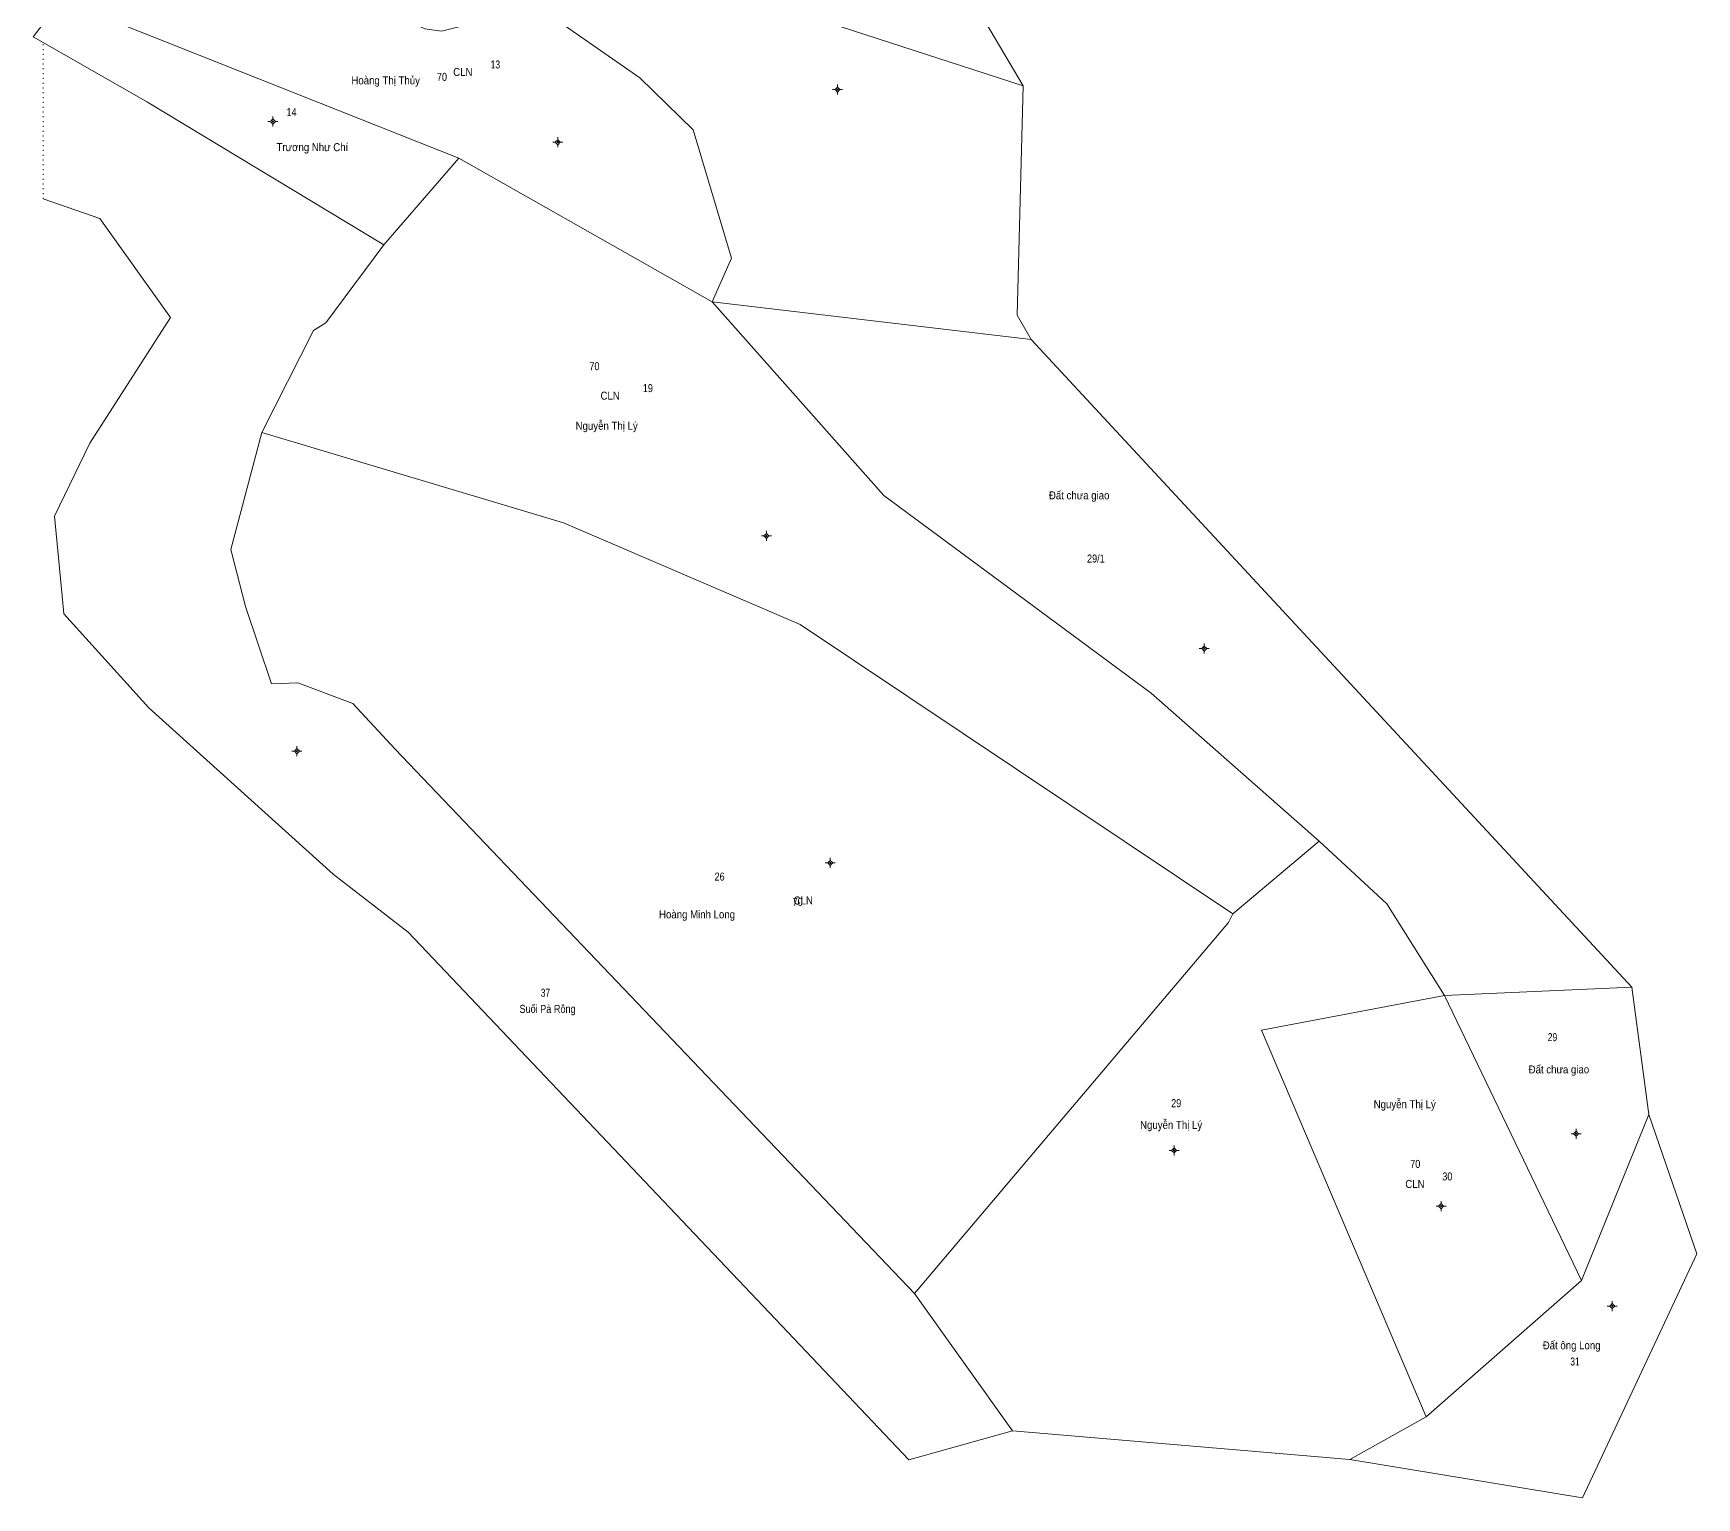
# Model space of a CAD drawing. Header units: metres. Extents: x 537114 to 539413, y 1847369 to 1850045.
# Drawn here: x 538997.6 to 539413.4, y 1847368.9 to 1847735 of the extents above; entities that cross this region are included whole.
import ezdxf
from ezdxf.enums import TextEntityAlignment as Align

# ---------------------------------------------------------------- set-up
doc = ezdxf.new("R2010")
doc.units = ezdxf.units.M
doc.header["$LTSCALE"] = 0.8
doc.linetypes.add('DOTTED', pattern=[1.5, 0.3, -1.2])
for name, color, linetype in [('1', 7, 'Continuous'), ('2', 7, 'Continuous'), ('3', 7, 'Continuous'), ('4', 7, 'Continuous')]:
    doc.layers.add(name, color=color, linetype=linetype)
doc.layers.add('11', color=7, linetype='Continuous', lineweight=13)
doc.layers.add('5', color=7, linetype='Continuous', lineweight=13)

msp = doc.modelspace()

# ---------------------------------------------------------------- hatches: boundary and pattern name
at = {"layer": '11'}
for points in [[(539198.7398, 1847720.9, 1), (539198.4398, 1847720.9, 1)], [(539057.6198, 1847712.94, 1), (539057.3198, 1847712.94, 1)], [(539128.8098, 1847707.76, 1), (539128.5097, 1847707.76, 1)], [(539180.9498, 1847609.31, 1), (539180.6498, 1847609.31, 1)], [(539290.4298, 1847581.17, 1), (539290.1297, 1847581.17, 1)], [(539063.5897, 1847555.52, 1), (539063.2897, 1847555.52, 1)], [(539196.9398, 1847527.57, 1), (539196.6397, 1847527.57, 1)], [(539383.3497, 1847459.88, 1), (539383.0497, 1847459.88, 1)], [(539282.8698, 1847455.7, 1), (539282.5698, 1847455.7, 1)], [(539349.6198, 1847441.76, 1), (539349.3198, 1847441.76, 1)], [(539392.4097, 1847416.79, 1), (539392.1097, 1847416.79, 1)]]:
    msp.add_hatch(color=256, dxfattribs=at).paths.add_polyline_path(points)

# ---------------------------------------------------------------- linework, layer by layer
for p, q in [((539198.59, 1847722.15), (539198.59, 1847721.53)), ((539197.97, 1847720.9), (539197.34, 1847720.9)), ((539198.59, 1847720.27), (539198.59, 1847719.65)), ((539199.84, 1847720.9), (539199.21, 1847720.9)), ((539056.85, 1847712.94), (539056.22, 1847712.94)), ((539057.47, 1847714.19), (539057.47, 1847713.57)), ((539058.72, 1847712.94), (539058.09, 1847712.94)), ((539057.47, 1847712.31), (539057.47, 1847711.69)), ((539128.66, 1847709.01), (539128.66, 1847708.39)), ((539128.03, 1847707.76), (539127.41, 1847707.76)), ((539128.66, 1847707.13), (539128.66, 1847706.51)), ((539129.91, 1847707.76), (539129.29, 1847707.76)), ((539180.18, 1847609.31), (539179.55, 1847609.31)), ((539180.8, 1847610.56), (539180.8, 1847609.93)), ((539182.05, 1847609.31), (539181.43, 1847609.31)), ((539180.8, 1847608.69), (539180.8, 1847608.06)), ((539289.65, 1847581.17), (539289.03, 1847581.17)), ((539290.28, 1847582.42), (539290.28, 1847581.79)), ((539290.28, 1847580.55), (539290.28, 1847579.92)), ((539291.53, 1847581.17), (539290.91, 1847581.17)), ((539062.81, 1847555.52), (539062.19, 1847555.52)), ((539063.44, 1847556.77), (539063.44, 1847556.15)), ((539063.44, 1847554.89), (539063.44, 1847554.27)), ((539064.69, 1847555.52), (539064.06, 1847555.52)), ((539196.17, 1847527.57), (539195.54, 1847527.57)), ((539196.79, 1847528.82), (539196.79, 1847528.19)), ((539196.79, 1847526.95), (539196.79, 1847526.32)), ((539198.04, 1847527.57), (539197.41, 1847527.57)), ((539382.57, 1847459.88), (539381.95, 1847459.88)), ((539383.2, 1847461.13), (539383.2, 1847460.51)), ((539383.2, 1847459.25), (539383.2, 1847458.63)), ((539384.45, 1847459.88), (539383.82, 1847459.88)), ((539282.09, 1847455.7), (539281.47, 1847455.7)), ((539282.72, 1847456.95), (539282.72, 1847456.33)), ((539282.72, 1847455.07), (539282.72, 1847454.45)), ((539283.97, 1847455.7), (539283.35, 1847455.7)), ((539349.47, 1847443.01), (539349.47, 1847442.39)), ((539348.85, 1847441.76), (539348.22, 1847441.76)), ((539349.47, 1847441.13), (539349.47, 1847440.51)), ((539350.72, 1847441.76), (539350.09, 1847441.76)), ((539392.26, 1847418.04), (539392.26, 1847417.41)), ((539391.63, 1847416.79), (539391.01, 1847416.79)), ((539392.26, 1847416.17), (539392.26, 1847415.54)), ((539393.51, 1847416.79), (539392.89, 1847416.79))]:
    msp.add_line(p, q, dxfattribs=at)
for points in [[(539198.59, 1847721.53), (539197.97, 1847720.9), (539198.59, 1847720.27), (539199.21, 1847720.9)], [(539057.47, 1847713.57), (539056.85, 1847712.94), (539057.47, 1847712.31), (539058.09, 1847712.94)], [(539128.66, 1847708.39), (539128.03, 1847707.76), (539128.66, 1847707.13), (539129.29, 1847707.76)], [(539180.8, 1847609.93), (539180.18, 1847609.31), (539180.8, 1847608.69), (539181.43, 1847609.31)], [(539290.28, 1847581.79), (539289.65, 1847581.17), (539290.28, 1847580.55), (539290.91, 1847581.17)], [(539063.44, 1847556.15), (539062.81, 1847555.52), (539063.44, 1847554.89), (539064.06, 1847555.52)], [(539196.79, 1847528.19), (539196.17, 1847527.57), (539196.79, 1847526.95), (539197.41, 1847527.57)], [(539383.2, 1847460.51), (539382.57, 1847459.88), (539383.2, 1847459.25), (539383.82, 1847459.88)], [(539282.72, 1847456.33), (539282.09, 1847455.7), (539282.72, 1847455.07), (539283.35, 1847455.7)], [(539349.47, 1847442.39), (539348.85, 1847441.76), (539349.47, 1847441.13), (539350.09, 1847441.76)], [(539392.26, 1847417.41), (539391.63, 1847416.79), (539392.26, 1847416.17), (539392.89, 1847416.79)]]:
    msp.add_lwpolyline(points, close=True, dxfattribs=at)
for centre in [(539198.5898, 1847720.9), (539057.4698, 1847712.94), (539128.6597, 1847707.76), (539180.7998, 1847609.31), (539290.2797, 1847581.17), (539063.4397, 1847555.52), (539196.7897, 1847527.57), (539383.1997, 1847459.88), (539282.7198, 1847455.7), (539349.4698, 1847441.76), (539392.2597, 1847416.79)]:
    msp.add_circle(centre, 0.15, dxfattribs=at)
at = {"layer": '5'}
for p, q in [((539103.94, 1847703.76), (539009.21, 1847741.39)), ((539085.17, 1847682.13), (539103.94, 1847703.76)), ((539103.94, 1847703.76), (539167.24, 1847667.89)), ((539167.24, 1847667.89), (539246.96, 1847658.46)), ((539319, 1847533), (539297.44, 1847514.86)), ((539401.43, 1847464.71), (539397.14, 1847496.55)), ((539401.43, 1847464.71), (539384.55, 1847423.2)), ((539384.55, 1847423.2), (539345.73, 1847389.07)), ((539242.32, 1847385.57), (539217.84, 1847419.95)), ((539345.73, 1847389.07), (539326.66, 1847378.4)), ((539242.32, 1847385.57), (539326.66, 1847378.4))]:
    msp.add_line(p, q, dxfattribs=at)
at = {"layer": '5', "linetype": 'DOTTED'}
msp.add_line((539000, 1847693.59), (539000, 1847732.69), dxfattribs=at)
at = {"layer": '5'}
for points in [[(539130.43, 1847920.08), (539148.23, 1847915.48), (539189.43, 1847892.41), (539176.68, 1847837.45), (539244.98, 1847721.88)], [(539091.24, 1847783.33), (539102.36, 1847772.74), (539132.21, 1847758.51), (539244.98, 1847721.88)], [(539009.21, 1847741.39), (539013.53, 1847744.07), (539037.72, 1847747.62), (539079.28, 1847743.78), (539095.4, 1847736.07), (539099.58, 1847735.51), (539123.77, 1847741.49), (539149.19, 1847723.85), (539162.5, 1847710.87), (539172.13, 1847678.78), (539167.24, 1847667.89)], [(539009.21, 1847741.39), (539004.85, 1847743.74), (539000, 1847737.33), (538997.55, 1847734.09), (539000, 1847732.69), (539026.09, 1847717.77), (539085.17, 1847682.13)], [(539244.98, 1847721.88), (539243.51, 1847664.48), (539246.96, 1847658.46), (539397.14, 1847496.55)], [(539242.32, 1847385.57), (539216.38, 1847378.36), (539184.63, 1847411.84), (539091.25, 1847510.3), (539072.48, 1847524.74), (539026.43, 1847566.34), (539005.17, 1847589.87), (539004.74, 1847594.31), (539002.82, 1847614.24), (539011.72, 1847632.52), (539031.86, 1847663.92), (539014.17, 1847688.72), (539000, 1847693.59)], [(539085.17, 1847682.13), (539070.67, 1847662.64), (539067.56, 1847660.71), (539054.71, 1847635.19)], [(539167.24, 1847667.89), (539210.18, 1847619.45), (539277, 1847570), (539319, 1847533)], [(539054.71, 1847635.19), (539046.93, 1847605.9), (539050.58, 1847591.67), (539057.1, 1847572.34), (539063.66, 1847572.59), (539077.41, 1847567.45), (539088.03, 1847555.99), (539217.84, 1847419.95)], [(539054.71, 1847635.19), (539130.13, 1847612.57), (539189.23, 1847587.19), (539297.44, 1847514.86)], [(539319, 1847533), (539335.9, 1847517.34), (539350.33, 1847494.45)], [(539297.44, 1847514.86), (539296.32, 1847512.72), (539217.84, 1847419.95)], [(539345.73, 1847389.07), (539304.56, 1847485.76), (539350.33, 1847494.45)], [(539397.14, 1847496.55), (539350.33, 1847494.45), (539384.55, 1847423.2)], [(539401.43, 1847464.71), (539413.37, 1847429.88), (539384.85, 1847368.87), (539326.66, 1847378.4)]]:
    msp.add_lwpolyline(points, dxfattribs=at)

# ---------------------------------------------------------------- texts
at = {"layer": '1'}
for s, width, p in [('Hoàng Thị Thủy', 0.9, (539085.64, 1847722.22)), ('Trương Như Chí', 0.9, (539067.33, 1847705.52)), ('Nguyễn Thị Lý', 0.9, (539140.88, 1847635.86)), ('Đất chưa giao', 0.9, (539259, 1847618.48)), ('Hoàng Minh Long', 0.9, (539163.475, 1847513.71)), ('Suối Pà Rông', 0.85, (539126.105, 1847490.09)), ('Đất chưa giao', 0.9, (539378.92, 1847474.95)), ('Nguyễn Thị Lý', 0.9, (539340.38, 1847466.25)), ('Nguyễn Thị Lý', 0.9, (539281.99, 1847461.09)), ('Đất ông Long', 0.9, (539382.1, 1847405.97))]:
    msp.add_text(s, height=2, dxfattribs=dict(at, width=width)).set_placement(p, align=Align.CENTER)
at = {"layer": '2'}
for s, width, p in [('13', 0.8, (539113.065, 1847726.2)), ('14', 0.85, (539062.12, 1847714.3)), ('19', 0.85, (539151.185, 1847645.28)), ('29/1', 0.85, (539263.17, 1847602.68)), ('26', 0.85, (539169.115, 1847523.16)), ('37', 0.8, (539125.585, 1847494.13)), ('29 ', 0.8, (539377.605, 1847483.02)), ('29', 0.85, (539283.245, 1847466.51)), ('30', 0.85, (539351.03, 1847448.2)), ('31 ', 0.8, (539383.235, 1847401.93))]:
    msp.add_text(s, height=2, dxfattribs=dict(at, width=width)).set_placement(p, align=Align.CENTER)
at = {"layer": '3', "width": 0.9}
for p in [(539108.01, 1847724.31), (539144.83, 1847643.39), (539193.1, 1847517.19), (539346.01, 1847446.31)]:
    msp.add_text('CLN ', height=2, dxfattribs=at).set_placement(p, align=Align.RIGHT)
at = {"layer": '4', "width": 0.85}
for p in [(539099.71, 1847723.1), (539137.82, 1847650.76), (539188.63, 1847516.83), (539343.01, 1847451.33)]:
    msp.add_text('70', height=2, dxfattribs=at).set_placement(p, align=Align.CENTER)

doc.saveas('drawing.dxf')
